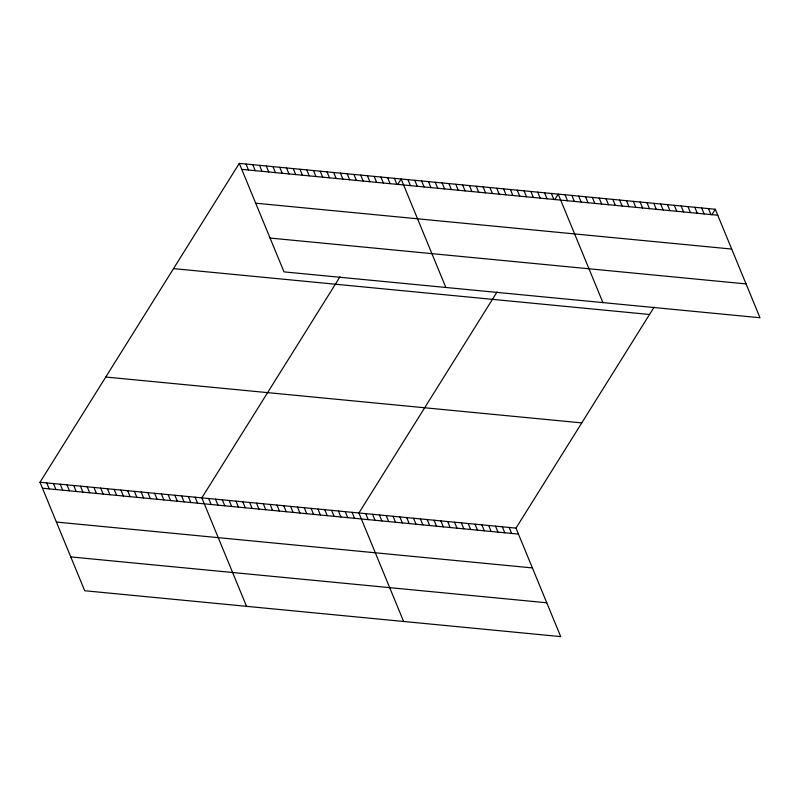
<?xml version="1.0" encoding="UTF-8"?>
<svg xmlns="http://www.w3.org/2000/svg" width="800" height="800" viewBox="0 0 800 800"><rect width="100%" height="100%" fill="white"/><g stroke="black" fill="none" stroke-linecap="round" stroke-linejoin="round"><path stroke-width="1.2" d="M654.13 307.1L515.99 528.12L560.71 636.61L84.71 590.74L40 482.26L239.29 163.39L715.29 209.26L760 317.74L284.01 271.88L239.29 163.39M339.98 276.83L201.84 497.85L246.55 606.34M397.67 184.53L401.13 178.99L445.85 287.47M497.06 291.96L358.91 512.99L403.63 621.47M554.75 199.66L558.21 194.12L602.92 302.61M711.82 214.8L715.29 209.26M241.76 169.37L717.75 215.23M255.7 203.2L731.69 249.06M270.07 238.05L746.06 283.91M173.53 268.62L649.52 314.48M105.77 377.03L581.76 422.9M40 482.26L515.99 528.12M42.46 488.23L518.45 534.1M56.41 522.06L532.4 567.92M70.77 556.91L546.76 602.78M708.46 208.6L710.92 214.57M701.63 207.94L704.09 213.92M694.8 207.28L697.26 213.26M687.97 206.63L690.43 212.6M681.14 205.97L683.6 211.94M674.31 205.31L676.77 211.28M667.48 204.65L669.94 210.63M660.65 203.99L663.11 209.97M653.82 203.34L656.28 209.31M646.99 202.68L649.45 208.65M640.16 202.02L642.63 207.99M633.33 201.36L635.8 207.34M626.5 200.7L628.97 206.68M619.67 200.04L622.14 206.02M612.84 199.39L615.31 205.36M606.02 198.73L608.48 204.7M599.19 198.07L601.65 204.05M592.36 197.41L594.82 203.39M585.53 196.75L587.99 202.73M578.7 196.1L581.16 202.07M571.87 195.44L574.33 201.41M565.04 194.78L567.5 200.76M551.38 193.46L553.84 199.44M544.55 192.81L547.01 198.78M537.72 192.15L540.18 198.12M530.89 191.49L533.35 197.47M524.06 190.83L526.52 196.81M517.23 190.17L519.7 196.15M510.4 189.52L512.87 195.49M503.57 188.86L506.04 194.83M496.74 188.2L499.21 194.18M489.91 187.54L492.38 193.52M483.09 186.88L485.55 192.86M476.26 186.23L478.72 192.2M469.43 185.57L471.89 191.54M462.6 184.91L465.06 190.89M455.77 184.25L458.23 190.23M448.94 183.59L451.4 189.57M442.11 182.94L444.57 188.91M435.28 182.28L437.74 188.25M428.45 181.62L430.91 187.59M421.62 180.96L424.08 186.94M414.79 180.3L417.25 186.28M407.96 179.65L410.42 185.62M394.39 178.34L396.85 184.31M387.65 177.69L390.11 183.66M380.9 177.04L383.36 183.01M374.16 176.39L376.62 182.36M367.42 175.74L369.88 181.71M509.16 527.46L511.62 533.44M360.67 175.09L363.14 181.06M502.33 526.81L504.8 532.78M353.93 174.44L356.39 180.41M495.5 526.15L497.97 532.12M347.19 173.79L349.65 179.76M488.67 525.49L491.14 531.46M340.44 173.14L342.91 179.12M481.84 524.83L484.31 530.81M333.7 172.49L336.16 178.47M475.01 524.17L477.48 530.15M326.96 171.84L329.42 177.82M468.19 523.52L470.65 529.49M320.21 171.19L322.68 177.17M461.36 522.86L463.82 528.83M313.47 170.54L315.93 176.52M454.53 522.2L456.99 528.17M306.73 169.89L309.19 175.87M447.7 521.54L450.16 527.52M299.98 169.24L302.45 175.22M440.87 520.88L443.33 526.86M293.24 168.59L295.7 174.57M434.04 520.23L436.5 526.2M286.5 167.94L288.96 173.92M427.21 519.57L429.67 525.54M279.75 167.29L282.22 173.27M420.38 518.91L422.84 524.88M273.01 166.64L275.47 172.62M413.55 518.25L416.01 524.23M266.27 165.99L268.73 171.97M406.72 517.59L409.18 523.57M259.52 165.34L261.99 171.32M399.89 516.94L402.35 522.91M252.78 164.69L255.24 170.67M393.06 516.28L395.52 522.25M246.04 164.04L248.5 170.02M386.23 515.62L388.69 521.59M379.4 514.96L381.87 520.94M372.57 514.3L375.04 520.28M365.74 513.65L368.21 519.62M352.08 512.33L354.55 518.3M345.26 511.67L347.72 517.65M338.43 511.01L340.89 516.99M331.6 510.36L334.06 516.33M324.77 509.7L327.23 515.67M317.94 509.04L320.4 515.01M311.11 508.38L313.57 514.36M304.28 507.72L306.74 513.7M297.45 507.06L299.91 513.04M290.62 506.41L293.08 512.38M283.79 505.75L286.25 511.72M276.96 505.09L279.42 511.07M270.13 504.43L272.59 510.41M263.3 503.77L265.76 509.75M256.47 503.12L258.94 509.09M249.64 502.46L252.11 508.43M242.81 501.8L245.28 507.78M235.98 501.14L238.45 507.12M229.15 500.48L231.62 506.46M222.33 499.83L224.79 505.8M215.5 499.17L217.96 505.14M208.67 498.51L211.13 504.49M195.09 497.2L197.56 503.18M188.35 496.55L190.81 502.53M181.61 495.9L184.07 501.88M174.86 495.25L177.33 501.23M168.12 494.6L170.58 500.58M161.38 493.95L163.84 499.93M154.63 493.3L157.1 499.28M147.89 492.65L150.35 498.63M141.15 492.01L143.61 497.98M134.4 491.36L136.87 497.33M127.66 490.71L130.12 496.68M120.92 490.06L123.38 496.03M114.18 489.41L116.64 495.38M107.43 488.76L109.89 494.73M100.69 488.11L103.15 494.08M93.95 487.46L96.41 493.43M87.2 486.81L89.67 492.78M80.46 486.16L82.92 492.13M73.72 485.51L76.18 491.48M66.97 484.86L69.44 490.83M60.23 484.21L62.69 490.18M53.49 483.56L55.95 489.53M46.74 482.91L49.21 488.88"/></g></svg>
